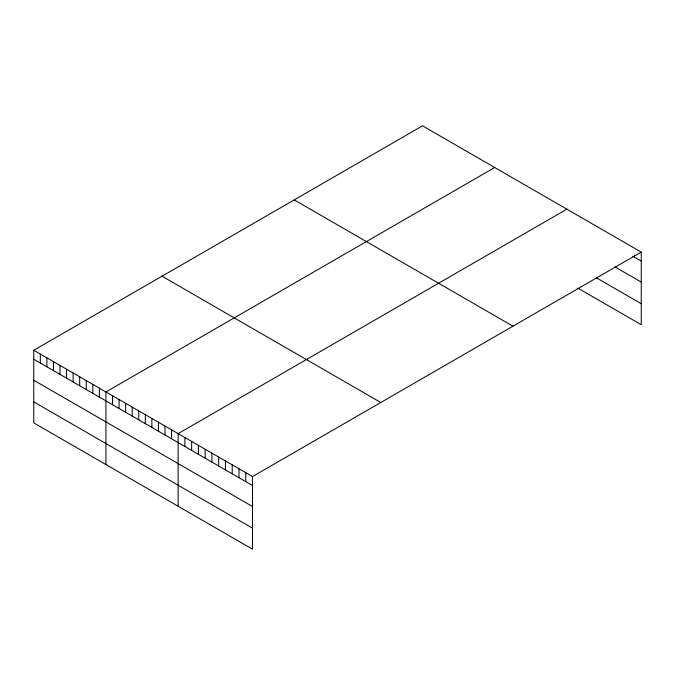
<?xml version="1.0" encoding="UTF-8"?>
<svg xmlns="http://www.w3.org/2000/svg" width="675" height="675" viewBox="0 0 675 675"><rect width="100%" height="100%" fill="white"/><g stroke="black" fill="none" stroke-linecap="round" stroke-linejoin="round"><path stroke-width="1.01" d="M33.75 350.274L252.492 476.567L252.492 549.172L33.75 422.879L33.75 350.274L422.508 125.828L641.25 252.121L641.25 324.726L577.859 288.124M494.691 167.51L105.933 391.956L105.933 464.552M566.873 209.182L178.124 433.628L178.124 506.233M252.492 476.567L641.25 252.121M632.796 256.188L641.25 261.073M615.052 266.946L641.25 282.074M596.455 277.855L641.25 303.716M294.216 199.901L512.958 326.194M162.042 276.21L380.784 402.502M33.75 359.227L252.492 485.519M33.75 380.227L252.492 506.52M33.75 401.87L252.492 528.162M634.492 255.175L634.492 257.167M245.734 472.669L245.734 481.612M238.975 468.762L238.975 477.706M232.208 464.856L232.208 473.808M225.45 460.958L225.45 469.901M218.692 457.051L218.692 465.995M211.925 453.144L211.925 462.097M205.166 449.246L205.166 458.19M198.408 445.34L198.408 454.283M191.641 441.433L191.641 450.385M184.882 437.535L184.882 446.479M171.56 429.84L171.56 438.784M164.995 426.052L164.995 434.995M158.439 422.263L158.439 431.207M151.875 418.475L151.875 427.418M145.311 414.686L145.311 423.63M138.746 410.898L138.746 419.842M132.182 407.109L132.182 416.053M125.626 403.321L125.626 412.265M119.062 399.532L119.062 408.476M112.497 395.744L112.497 404.688M99.377 388.167L99.377 397.111M92.812 384.379L92.812 393.323M86.248 380.59L86.248 389.534M79.684 376.802L79.684 385.746M73.128 373.005L73.128 381.957M66.563 369.217L66.563 378.169M59.999 365.428L59.999 374.38M53.435 361.64L53.435 370.592M46.879 357.851L46.879 366.803M40.314 354.063L40.314 363.015"/></g></svg>
